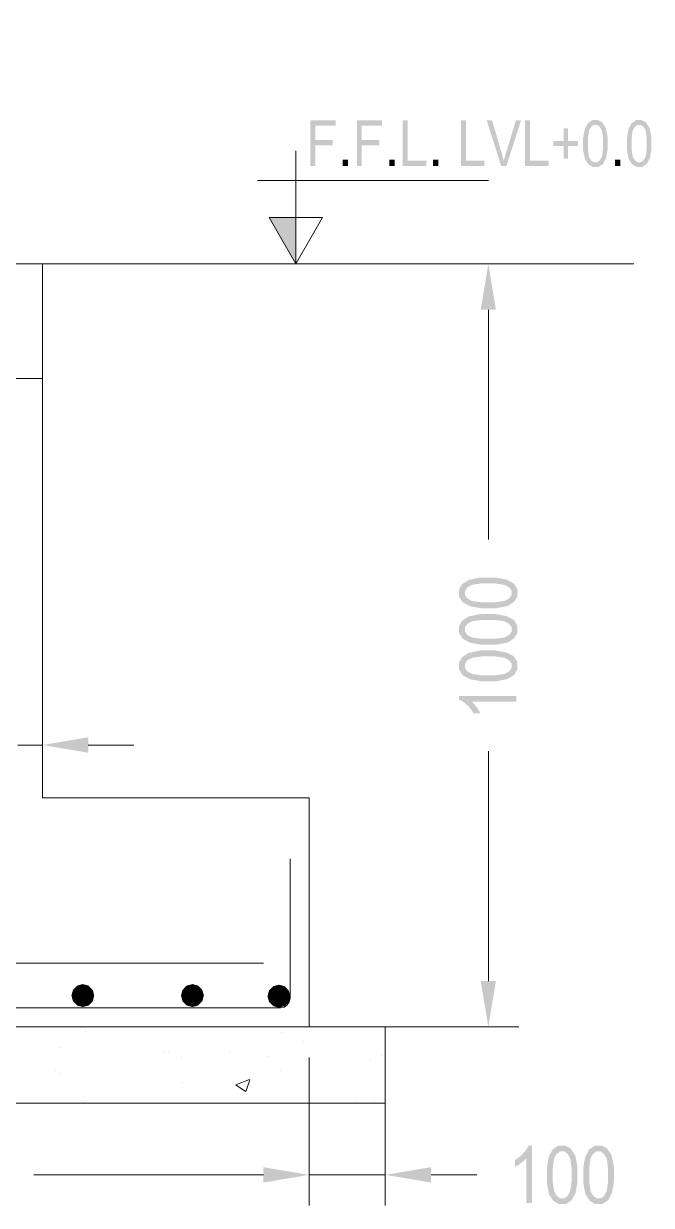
# Model space of a CAD drawing. Header units: millimetres. Extents: x 51.5 to 74.8, y 0.8 to 17.2.
# Drawn here: x 69.861 to 70.938, y 2.275 to 4.302 of the extents above; entities that cross this region are included whole.
import ezdxf

# ---------------------------------------------------------------- set-up
doc = ezdxf.new("R2010")
doc.units = ezdxf.units.MM
doc.layers.add('PDF_Geomertry', color=7, linetype='Continuous')
doc.layers.add('PDF_Solid Fills', color=7, linetype='Continuous')

msp = doc.modelspace()

# ---------------------------------------------------------------- hatches: boundary and pattern name
at = {"layer": 'PDF_Solid Fills', "transparency": 33554559}
for points in [[(70.353, 4.0573), (70.353, 4.1358), (70.3963, 4.1358), (70.3963, 4.1266), (70.3615, 4.1266), (70.3615, 4.1023), (70.3916, 4.1023), (70.3916, 4.093), (70.3615, 4.093), (70.3615, 4.0573)], [(70.4329, 4.0573), (70.4329, 4.1358), (70.4763, 4.1358), (70.4763, 4.1266), (70.4413, 4.1266), (70.4413, 4.1023), (70.4716, 4.1023), (70.4716, 4.093), (70.4413, 4.093), (70.4413, 4.0573)], [(70.5116, 4.0573), (70.5116, 4.1358), (70.5201, 4.1358), (70.5201, 4.0666), (70.5519, 4.0666), (70.5519, 4.0573)], [(70.6116, 4.0573), (70.6116, 4.1358), (70.6202, 4.1358), (70.6202, 4.0666), (70.6519, 4.0666), (70.6519, 4.0573)], [(70.6807, 4.0573), (70.6558, 4.1358), (70.665, 4.1358), (70.6818, 4.0788), (70.6827, 4.0755), (70.6844, 4.0691), (70.6851, 4.0659), (70.6858, 4.0693), (70.6876, 4.0756), (70.6886, 4.0788), (70.7059, 4.1358), (70.7147, 4.1358), (70.6895, 4.0573)], [(70.7216, 4.0573), (70.7216, 4.1358), (70.7302, 4.1358), (70.7302, 4.0666), (70.7619, 4.0666), (70.7619, 4.0573)], [(70.7877, 4.0701), (70.7877, 4.0916), (70.7702, 4.0916), (70.7702, 4.1006), (70.7877, 4.1006), (70.7877, 4.122), (70.7952, 4.122), (70.7952, 4.1006), (70.8127, 4.1006), (70.8127, 4.0916), (70.7952, 4.0916), (70.7952, 4.0701)], [(70.7069, 3.149), (70.7069, 3.139), (70.6302, 3.139), (70.6322, 3.1373), (70.6363, 3.1327), (70.6384, 3.1298), (70.6405, 3.127), (70.6436, 3.1216), (70.6447, 3.1193), (70.633, 3.1193), (70.6307, 3.1234), (70.625, 3.1305), (70.6216, 3.1337), (70.6183, 3.1369), (70.6116, 3.1412), (70.6084, 3.1424), (70.6084, 3.149)], [(70.7338, 2.2793), (70.7238, 2.2793), (70.7238, 2.3559), (70.7222, 2.354), (70.7176, 2.3499), (70.7147, 2.3479), (70.7118, 2.3458), (70.7065, 2.3426), (70.7041, 2.3415), (70.7041, 2.3531), (70.7082, 2.3555), (70.7154, 2.3612), (70.7186, 2.3647), (70.7216, 2.368), (70.7261, 2.3745), (70.7273, 2.3777), (70.7338, 2.3777)]]:
    msp.add_hatch(color=256, dxfattribs=at).paths.add_polyline_path(points)
h = msp.add_hatch(color=256, dxfattribs=at)
h.paths.add_polyline_path([(70.8213, 4.0961), (70.8213, 4.1059), (70.8241, 4.1209), (70.8268, 4.1259), (70.8294, 4.1311), (70.8373, 4.1362), (70.8425, 4.1362), (70.847, 4.1362), (70.8544, 4.132), (70.857, 4.1279), (70.8602, 4.1229), (70.8634, 4.107), (70.8634, 4.0961), (70.8634, 4.0862), (70.8608, 4.0713), (70.8582, 4.0662), (70.8555, 4.0611), (70.8476, 4.0561), (70.8423, 4.0561), (70.8377, 4.0561), (70.8302, 4.0605), (70.8273, 4.0649), (70.8243, 4.0695), (70.8213, 4.0849)])
h.paths.add_polyline_path([(70.8295, 4.0961), (70.8295, 4.0865), (70.8313, 4.0737), (70.8332, 4.0705), (70.835, 4.0672), (70.8397, 4.064), (70.8426, 4.064), (70.8454, 4.064), (70.8498, 4.0672), (70.8516, 4.0705), (70.8536, 4.0738), (70.8554, 4.0866), (70.8554, 4.0961), (70.8554, 4.1056), (70.8534, 4.1184), (70.8516, 4.1218), (70.8498, 4.1249), (70.8451, 4.1281), (70.842, 4.1281), (70.8394, 4.1281), (70.835, 4.1249), (70.8332, 4.1216), (70.8313, 4.1183), (70.8295, 4.1055)])
h = msp.add_hatch(color=256, dxfattribs=at)
h.paths.add_polyline_path([(70.8965, 4.0961), (70.8965, 4.1059), (70.8991, 4.1209), (70.9018, 4.1259), (70.9044, 4.1311), (70.9123, 4.1362), (70.9175, 4.1362), (70.922, 4.1362), (70.9294, 4.132), (70.932, 4.1279), (70.9352, 4.1229), (70.9384, 4.107), (70.9384, 4.0961), (70.9384, 4.0862), (70.9358, 4.0713), (70.9332, 4.0662), (70.9305, 4.0611), (70.9226, 4.0561), (70.9173, 4.0561), (70.9127, 4.0561), (70.9052, 4.0605), (70.9023, 4.0649), (70.8994, 4.0695), (70.8965, 4.0849)])
h.paths.add_polyline_path([(70.9045, 4.0961), (70.9045, 4.0865), (70.9063, 4.0737), (70.9082, 4.0705), (70.9101, 4.0672), (70.9148, 4.064), (70.9176, 4.064), (70.9204, 4.064), (70.9248, 4.0672), (70.9268, 4.0705), (70.9286, 4.0738), (70.9304, 4.0866), (70.9304, 4.0961), (70.9304, 4.1056), (70.9286, 4.1184), (70.9266, 4.1218), (70.9248, 4.1249), (70.9201, 4.1281), (70.9172, 4.1281), (70.9144, 4.1281), (70.91, 4.1249), (70.9082, 4.1216), (70.9063, 4.1183), (70.9045, 4.1055)])
h = msp.add_hatch(color=256, dxfattribs=at)
h.paths.add_polyline_path([(70.6586, 3.2993), (70.6462, 3.2993), (70.6275, 3.3026), (70.6212, 3.3059), (70.6148, 3.3093), (70.6084, 3.3191), (70.6084, 3.3256), (70.6084, 3.3313), (70.6136, 3.3405), (70.6187, 3.3438), (70.625, 3.3479), (70.6448, 3.3519), (70.6586, 3.3519), (70.6708, 3.3519), (70.6895, 3.3486), (70.6959, 3.3452), (70.7023, 3.3419), (70.7086, 3.332), (70.7086, 3.3255), (70.7086, 3.3197), (70.703, 3.3104), (70.6973, 3.3066), (70.6918, 3.303), (70.6723, 3.2993)])
h.paths.add_polyline_path([(70.6586, 3.3094), (70.6705, 3.3094), (70.6865, 3.3118), (70.6905, 3.314), (70.6947, 3.3163), (70.6987, 3.3222), (70.6987, 3.3258), (70.6987, 3.3293), (70.6945, 3.3348), (70.6905, 3.3372), (70.6863, 3.3394), (70.6704, 3.3418), (70.6586, 3.3418), (70.6465, 3.3418), (70.6305, 3.3394), (70.6265, 3.3372), (70.6225, 3.3348), (70.6184, 3.3288), (70.6184, 3.3252), (70.6184, 3.3219), (70.6225, 3.3162), (70.6266, 3.314), (70.6307, 3.3116), (70.6466, 3.3094)])
h = msp.add_hatch(color=256, dxfattribs=at)
h.paths.add_polyline_path([(70.6586, 3.2368), (70.6462, 3.2368), (70.6275, 3.2401), (70.6212, 3.2434), (70.6148, 3.2468), (70.6084, 3.2566), (70.6084, 3.2631), (70.6084, 3.2688), (70.6136, 3.2779), (70.6187, 3.2812), (70.625, 3.2852), (70.6448, 3.2893), (70.6586, 3.2893), (70.6708, 3.2893), (70.6895, 3.2859), (70.6959, 3.2826), (70.7023, 3.2794), (70.7086, 3.2695), (70.7086, 3.263), (70.7086, 3.2572), (70.703, 3.2477), (70.6973, 3.2441), (70.6918, 3.2404), (70.6723, 3.2368)])
h.paths.add_polyline_path([(70.6586, 3.2469), (70.6705, 3.2469), (70.6865, 3.2491), (70.6905, 3.2515), (70.6947, 3.2537), (70.6987, 3.2597), (70.6987, 3.2633), (70.6987, 3.2666), (70.6945, 3.2723), (70.6905, 3.2745), (70.6863, 3.2769), (70.6704, 3.2791), (70.6586, 3.2791), (70.6465, 3.2791), (70.6305, 3.2769), (70.6265, 3.2745), (70.6225, 3.2723), (70.6184, 3.2663), (70.6184, 3.2626), (70.6184, 3.2593), (70.6225, 3.2537), (70.6266, 3.2513), (70.6307, 3.2491), (70.6466, 3.2469)])
h = msp.add_hatch(color=256, dxfattribs=at)
h.paths.add_polyline_path([(70.6586, 3.1741), (70.6462, 3.1741), (70.6275, 3.1774), (70.6212, 3.1808), (70.6148, 3.1841), (70.6084, 3.194), (70.6084, 3.2005), (70.6084, 3.2063), (70.6136, 3.2154), (70.6187, 3.2187), (70.625, 3.2227), (70.6448, 3.2268), (70.6586, 3.2268), (70.6708, 3.2268), (70.6895, 3.2234), (70.6959, 3.2201), (70.7023, 3.2168), (70.7086, 3.2069), (70.7086, 3.2004), (70.7086, 3.1947), (70.703, 3.1852), (70.6973, 3.1815), (70.6918, 3.1779), (70.6723, 3.1741)])
h.paths.add_polyline_path([(70.6586, 3.1843), (70.6705, 3.1843), (70.6865, 3.1866), (70.6905, 3.1888), (70.6947, 3.1912), (70.6987, 3.197), (70.6987, 3.2006), (70.6987, 3.2041), (70.6945, 3.2098), (70.6905, 3.212), (70.6863, 3.2143), (70.6704, 3.2166), (70.6586, 3.2166), (70.6465, 3.2166), (70.6305, 3.2143), (70.6265, 3.212), (70.6225, 3.2097), (70.6184, 3.2037), (70.6184, 3.2001), (70.6184, 3.1968), (70.6225, 3.1911), (70.6266, 3.1888), (70.6307, 3.1866), (70.6466, 3.1843)])
h = msp.add_hatch(color=256, dxfattribs=at)
h.paths.add_polyline_path([(70.759, 2.3276), (70.759, 2.3399), (70.7623, 2.3587), (70.7657, 2.3651), (70.769, 2.3713), (70.7788, 2.3777), (70.7854, 2.3777), (70.7911, 2.3777), (70.8002, 2.3726), (70.8036, 2.3674), (70.8076, 2.3612), (70.8116, 2.3413), (70.8116, 2.3276), (70.8116, 2.3154), (70.8083, 2.2968), (70.805, 2.2904), (70.8016, 2.284), (70.7918, 2.2776), (70.7852, 2.2776), (70.7794, 2.2776), (70.7701, 2.2831), (70.7663, 2.2888), (70.7627, 2.2944), (70.759, 2.3138)])
h.paths.add_polyline_path([(70.7691, 2.3277), (70.7691, 2.3158), (70.7715, 2.2997), (70.7737, 2.2956), (70.7761, 2.2916), (70.7819, 2.2874), (70.7855, 2.2874), (70.789, 2.2874), (70.7945, 2.2916), (70.7969, 2.2958), (70.7991, 2.2998), (70.8015, 2.3158), (70.8015, 2.3277), (70.8015, 2.3397), (70.7991, 2.3556), (70.7969, 2.3597), (70.7945, 2.3638), (70.7886, 2.3679), (70.785, 2.3679), (70.7816, 2.3679), (70.7759, 2.3637), (70.7737, 2.3597), (70.7713, 2.3555), (70.7691, 2.3395)])
h = msp.add_hatch(color=256, dxfattribs=at)
h.paths.add_polyline_path([(70.8216, 2.3276), (70.8216, 2.3399), (70.825, 2.3587), (70.8283, 2.3651), (70.8316, 2.3713), (70.8415, 2.3777), (70.8479, 2.3777), (70.8537, 2.3777), (70.8627, 2.3726), (70.8661, 2.3674), (70.8701, 2.3612), (70.8741, 2.3413), (70.8741, 2.3276), (70.8741, 2.3154), (70.8708, 2.2968), (70.8675, 2.2904), (70.8641, 2.284), (70.8543, 2.2776), (70.8477, 2.2776), (70.842, 2.2776), (70.8326, 2.2831), (70.829, 2.2888), (70.8252, 2.2944), (70.8216, 2.3138)])
h.paths.add_polyline_path([(70.8318, 2.3277), (70.8318, 2.3158), (70.834, 2.2997), (70.8363, 2.2956), (70.8386, 2.2916), (70.8445, 2.2874), (70.8482, 2.2874), (70.8515, 2.2874), (70.8572, 2.2916), (70.8594, 2.2958), (70.8618, 2.2998), (70.864, 2.3158), (70.864, 2.3277), (70.864, 2.3397), (70.8618, 2.3556), (70.8594, 2.3597), (70.857, 2.3638), (70.8512, 2.3679), (70.8475, 2.3679), (70.8441, 2.3679), (70.8386, 2.3637), (70.8362, 2.3597), (70.834, 2.3555), (70.8318, 2.3395)])

# ---------------------------------------------------------------- linework, layer by layer
at = {"layer": 'PDF_Geomertry', "lineweight": 0}
for points in [[(68.1272, 4.4784), (68.1272, 4.2822), (68.5197, 4.2822), (68.5197, 4.0859), (68.912, 4.0859), (68.912, 3.8897), (69.3045, 3.8897), (69.3045, 3.6934), (69.8933, 3.6934), (69.8933, 3.8897), (69.5008, 3.8897), (69.5008, 4.0859), (69.1083, 4.0859), (69.1083, 4.2822), (68.7158, 4.2822), (68.7158, 4.4784)], [(70.3282, 3.8897), (70.2825, 3.969), (70.374, 3.969), (70.3282, 3.8897), (70.3282, 4.0837)], [(70.2622, 4.0326), (70.6586, 4.0326)], [(69.8933, 3.8897), (70.9084, 3.8897)], [(69.8933, 3.8897), (69.8933, 3.8897), (70.5255, 3.8897)], [(70.3509, 2.5815), (70.3509, 2.5815), (70.3509, 2.974), (69.8933, 2.974), (69.8933, 3.8897)], [(69.9455, 3.8897), (70.7109, 3.8897)], [(70.6586, 3.8897), (70.6586, 3.8897)], [(70.2725, 2.6905), (69.5987, 2.6905), (69.5886, 2.6922), (69.5794, 2.6968), (69.5722, 2.704), (69.5676, 2.7131), (69.5659, 2.7233), (69.5661, 3.8095), (69.5673, 3.8149), (69.5708, 3.8194), (69.5759, 3.8216), (69.8077, 3.8216)], [(70.6586, 3.8112), (70.6586, 3.4172)], [(69.8933, 3.1972), (69.8933, 3.1972)], [(69.8933, 3.1449), (69.8933, 3.0124)], [(69.8933, 3.0647), (69.8933, 3.0647), (69.8512, 3.0647)], [(69.9718, 3.0647), (70.0502, 3.0647)], [(70.6586, 2.6599), (70.6586, 3.054)], [(70.3183, 2.8698), (70.3183, 2.6305), (70.317, 2.6243), (70.3134, 2.619), (70.3082, 2.6154), (70.3019, 2.6141), (69.0918, 2.6141), (69.0855, 2.6154), (69.0802, 2.619), (69.0766, 2.6243), (69.0754, 2.6305), (69.0754, 2.8765)], [(69.8933, 2.5815), (69.8933, 2.5815)], [(69.9455, 2.5815), (70.7109, 2.5815)], [(70.0641, 2.5815), (70.0641, 2.5815)], [(70.2943, 2.5815), (70.2943, 2.5815)], [(70.3509, 2.5815), (70.3509, 2.5815)], [(70.3987, 2.5815), (70.3987, 2.5815)], [(70.4818, 2.5815), (70.4818, 2.5815)], [(70.4818, 2.5748), (70.4818, 2.5748)], [(69.9676, 2.5731), (69.9676, 2.5731)], [(70.3041, 2.5724), (70.3041, 2.5724)], [(70.3411, 2.5562), (70.3411, 2.5562)], [(69.9243, 2.5456), (69.9243, 2.5456)], [(70.1018, 2.5381), (70.1018, 2.5381)], [(70.1104, 2.5391), (70.1104, 2.5391)], [(70.2152, 2.5397), (70.2152, 2.5397)], [(70.132, 2.5287), (70.132, 2.5287)], [(70.2791, 2.5306), (70.2791, 2.5306)], [(70.4565, 2.5231), (70.4565, 2.5231)], [(70.4745, 2.5322), (70.4745, 2.5322)], [(70.4818, 2.5291), (70.4818, 2.2754)], [(69.9165, 2.5059), (69.9165, 2.5059)], [(69.9222, 2.5011), (69.9222, 2.5011)], [(70.302, 2.5073), (70.302, 2.5073)], [(70.1341, 2.4859), (70.1341, 2.4859)], [(70.2255, 2.482), (70.2487, 2.4911)], [(70.2255, 2.4818), (70.242, 2.4706)], [(70.2423, 2.4706), (70.249, 2.4908)], [(69.9636, 2.4626), (69.9636, 2.4626)], [(70.4311, 2.4561), (70.4311, 2.4561)], [(70.4636, 2.4529), (70.4636, 2.4529)], [(69.9768, 2.4506), (69.9768, 2.4506)], [(70.2069, 2.4506), (70.2069, 2.4506)], [(70.2282, 2.4506), (70.2282, 2.4506)], [(70.194, 2.3277), (70.2725, 2.3277), (69.8784, 2.3277)], [(70.4818, 2.3277), (70.4818, 2.3277), (70.3509, 2.3277), (70.3509, 2.3277)], [(70.5602, 2.3277), (70.6387, 2.3277)]]:
    msp.add_lwpolyline(points, dxfattribs=at)
for points in [[(70.4818, 2.4506), (68.9119, 2.4506), (68.9119, 2.5815), (70.4818, 2.5815)], [(69.868, 2.5815), (69.868, 2.5815), (69.868, 2.5815)], [(70.0337, 2.5815), (70.0337, 2.5815), (70.0337, 2.5815)], [(70.1993, 2.5815), (70.1993, 2.5815), (70.1993, 2.5815)], [(70.2586, 2.5815), (70.2586, 2.5815), (70.2586, 2.5815)], [(70.3648, 2.5815), (70.3648, 2.5815), (70.3648, 2.5815)], [(70.3509, 2.2754), (70.3509, 2.5291)], [(69.948, 2.4506), (69.948, 2.4506), (69.948, 2.4506)], [(70.088, 2.4506), (70.088, 2.4506), (70.088, 2.4506), (70.088, 2.4506)], [(70.3683, 2.4506), (70.3683, 2.4506), (70.3683, 2.4506)], [(70.4468, 2.4506), (70.4468, 2.4506), (70.4468, 2.4506)]]:
    msp.add_lwpolyline(points, close=True, dxfattribs=at)
at = {"layer": 'PDF_Solid Fills', "transparency": 33554559}
for points in [[(70.4087, 4.0573), (70.4087, 4.0683), (70.4177, 4.0573), (70.4177, 4.0683)], [(70.4886, 4.0573), (70.4886, 4.0683), (70.4976, 4.0573), (70.4976, 4.0683)], [(70.5636, 4.0573), (70.5636, 4.0683), (70.5726, 4.0573), (70.5726, 4.0683)], [(70.8762, 4.0573), (70.8762, 4.0683), (70.8852, 4.0573), (70.8852, 4.0683)], [(70.3282, 3.8897), (70.2825, 3.969), (70.3282, 3.8897), (70.3282, 3.969)], [(70.6716, 3.8112), (70.6455, 3.8112), (70.6586, 3.8897)], [(69.9718, 3.0779), (69.9718, 3.0516), (69.8933, 3.0647)], [(69.9529, 2.6522), (69.9626, 2.6548), (69.9626, 2.6351)], [(69.9626, 2.6548), (69.9725, 2.6522), (69.9626, 2.6351)], [(70.1409, 2.6522), (70.1508, 2.6548), (70.1508, 2.6351)], [(70.1508, 2.6548), (70.1605, 2.6522), (70.1508, 2.6351)], [(70.6455, 2.6599), (70.6716, 2.6599), (70.6586, 2.5815)], [(69.943, 2.6351), (69.9457, 2.6449), (69.9626, 2.6351)], [(69.9457, 2.6254), (69.943, 2.6351), (69.9626, 2.6351)], [(69.9457, 2.6449), (69.9529, 2.6522), (69.9626, 2.6351)], [(69.9529, 2.6181), (69.9457, 2.6254), (69.9626, 2.6351)], [(69.9626, 2.6155), (69.9529, 2.6181), (69.9626, 2.6351)], [(69.9725, 2.6522), (69.9797, 2.6449), (69.9626, 2.6351)], [(69.9797, 2.6449), (69.9822, 2.6351), (69.9626, 2.6351)], [(69.9725, 2.6181), (69.9626, 2.6155), (69.9626, 2.6351)], [(69.9797, 2.6254), (69.9725, 2.6181), (69.9626, 2.6351)], [(69.9822, 2.6351), (69.9797, 2.6254), (69.9626, 2.6351)], [(70.1311, 2.6351), (70.1337, 2.6449), (70.1508, 2.6351)], [(70.1337, 2.6254), (70.1311, 2.6351), (70.1508, 2.6351)], [(70.1337, 2.6449), (70.1409, 2.6522), (70.1508, 2.6351)], [(70.1409, 2.6181), (70.1337, 2.6254), (70.1508, 2.6351)], [(70.1508, 2.6155), (70.1409, 2.6181), (70.1508, 2.6351)], [(70.1605, 2.6522), (70.1677, 2.6449), (70.1508, 2.6351)], [(70.1677, 2.6449), (70.1704, 2.6351), (70.1508, 2.6351)], [(70.1605, 2.6181), (70.1508, 2.6155), (70.1508, 2.6351)], [(70.1677, 2.6254), (70.1605, 2.6181), (70.1508, 2.6351)], [(70.1704, 2.6351), (70.1677, 2.6254), (70.1508, 2.6351)], [(70.2795, 2.634), (70.2822, 2.6438), (70.2991, 2.634)], [(70.2822, 2.6438), (70.2893, 2.6511), (70.2991, 2.634)], [(70.2893, 2.6511), (70.2991, 2.6537), (70.2991, 2.634)], [(70.2991, 2.6537), (70.309, 2.6511), (70.2991, 2.634)], [(70.309, 2.6511), (70.3161, 2.6438), (70.2991, 2.634)], [(70.3161, 2.6438), (70.3187, 2.634), (70.2991, 2.634)], [(70.2822, 2.6243), (70.2795, 2.634), (70.2991, 2.634)], [(70.2893, 2.617), (70.2822, 2.6243), (70.2991, 2.634)], [(70.2991, 2.6144), (70.2893, 2.617), (70.2991, 2.634)], [(70.309, 2.617), (70.2991, 2.6144), (70.2991, 2.634)], [(70.3161, 2.6243), (70.309, 2.617), (70.2991, 2.634)], [(70.3187, 2.634), (70.3161, 2.6243), (70.2991, 2.634)], [(70.2725, 2.3145), (70.2725, 2.3408), (70.3509, 2.3277)], [(70.2725, 2.3145), (70.2725, 2.3408), (70.3509, 2.3277)], [(70.5602, 2.3408), (70.5602, 2.3145), (70.4818, 2.3277)]]:
    msp.add_solid(points, dxfattribs=at)

doc.saveas('drawing.dxf')
